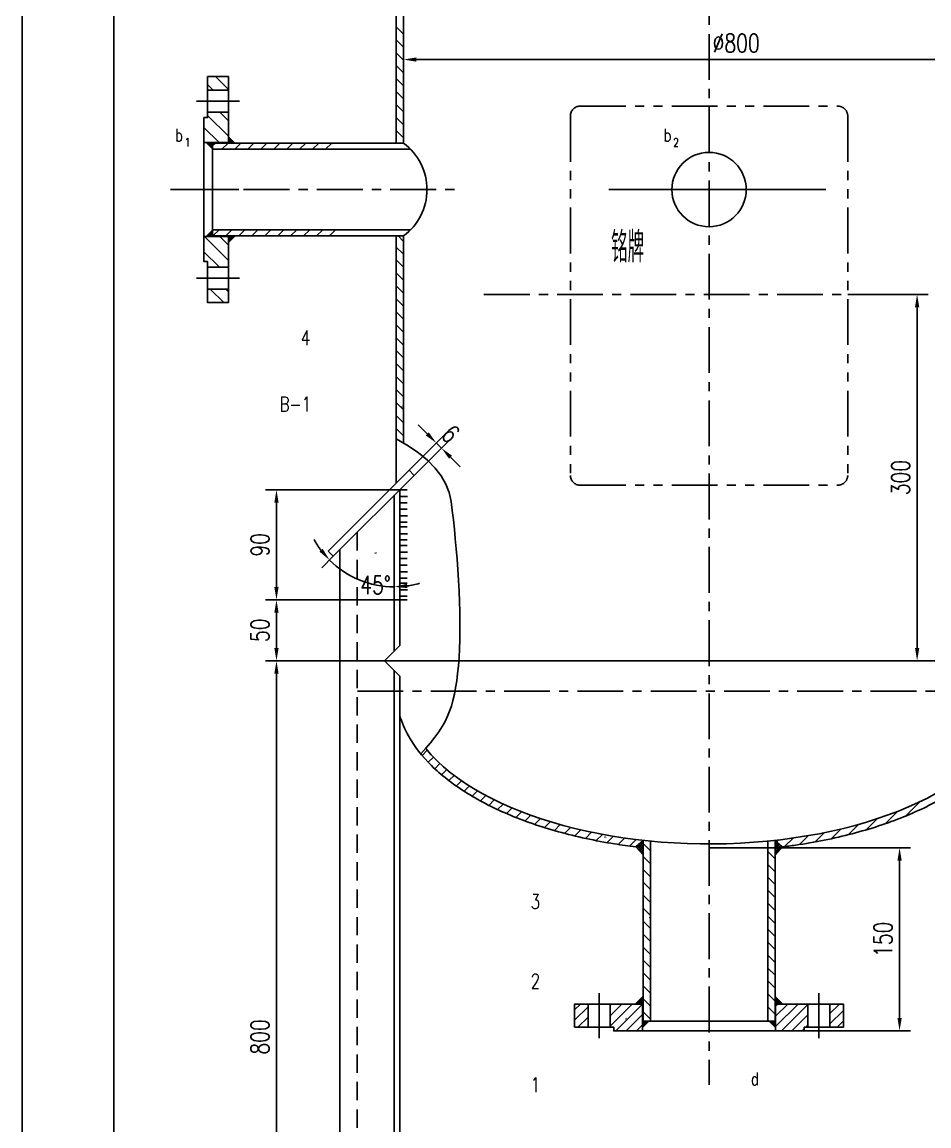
# Model space of a CAD drawing. Extents: x 0 to 5883, y 0 to 2523.
# Drawn here: x 0 to 742, y 1064 to 1967 of the extents above; entities that cross this region are included whole.
import ezdxf
from ezdxf.enums import TextEntityAlignment as Align

# ---------------------------------------------------------------- set-up
doc = ezdxf.new("R2010")
doc.units = 0
doc.header["$LTSCALE"] = 30
doc.header["$MEASUREMENT"] = 0
for name, pattern in [('CENTER', [2, 1.25, -0.25, 0.25, -0.25]), ('DASHED', [0.75, 0.5, -0.25]), ('PHANTOM', [2.5, 1.25, -0.25, 0.25, -0.25, 0.25, -0.25])]:
    doc.linetypes.add(name, pattern=pattern)
doc.layers.get('DEFPOINTS').update_dxf_attribs({"linetype": 'CONTINUOUS'})
for name, color, linetype in [('YHBLX', 1, 'CONTINUOUS'), ('YHBORD', 7, 'CONTINUOUS'), ('YHCENTER', 4, 'CENTER'), ('YHDASHED', 2, 'DASHED'), ('YHDIM', 1, 'CONTINUOUS'), ('YHJH', 1, 'CONTINUOUS'), ('YHPHANTOM', 6, 'PHANTOM'), ('YHPMX', 1, 'CONTINUOUS'), ('YHSOLID', 7, 'CONTINUOUS'), ('YHTEXT', 3, 'CONTINUOUS'), ('YHTHIN', 1, 'CONTINUOUS')]:
    doc.layers.add(name, color=color, linetype=linetype)
doc.styles.add('UMHZ', font='ROMANS.shx', dxfattribs={"width": 0.75, "bigfont": 'gbcbig.shx'})
doc.dimstyles.get("Standard").update_dxf_attribs({"dimtxt": 0.18, "dimasz": 0.18, "dimexe": 0.18, "dimexo": 0.0625, "dimgap": 0.09, "dimtad": 0, "dimtih": 1, "dimtoh": 1, "dimdec": 4, "dimzin": 0, "dimdsep": 46, "dimtxsty": 'Standard', "dimcen": 0.09, "dimadec": 0, "dimazin": 0, "dimtfac": 1, "dimtdec": 4, "dimtofl": 0, "dimtmove": 0, "dimatfit": 3, "dimfxl": 0, "dimtolj": 1, "dimtzin": 0, "dimarcsym": 0})
pattern_1 = [(44.99999999999999, (15012.27151579519, 15591.34055846015), (-4.242640687119283, 4.242640687119287), [])]
pattern_2 = [(315, (14686.39150827815, -12707.23796879981), (6.363961030678928, 6.363961030678927), [])]

# ---------------------------------------------------------------- blocks, each defined once
blk = doc.blocks.new('*D15')
at = {"layer": 'DEFPOINTS', "color": 0}
for p in [(616.2715157951907, 1291.340558460151), (718.2329455509382, 1291.340558460151), (640.2715158741639, 1141.340558575026)]:
    blk.add_point(p, dxfattribs=at)
at = {"layer": 'YHDIM', "color": 1, "lineweight": -2}
for p, q in [((616.2715157951907, 1291.340558460151), (727.2329455509382, 1291.340558460151)), ((718.2329455509381, 1151.840558575026), (718.2329455509382, 1280.840558460151)), ((640.2715158741639, 1141.340558575026), (727.2329455509381, 1141.340558575026))]:
    blk.add_line(p, q, dxfattribs=at)
at = {"layer": 'YHDIM', "color": 1}
for points in [[(716.4829455509382, 1280.840558460151), (719.9829455509382, 1280.840558460151), (718.2329455509382, 1291.340558460151)], [(716.4829455509381, 1151.840558575026), (719.9829455509381, 1151.840558575026), (718.2329455509381, 1141.340558575026)]]:
    blk.add_solid(points, dxfattribs=at)
blk = doc.blocks.new('A$C42D50D6B')
at = {"layer": 'YHCENTER'}
blk.add_line((-6.618814609282708e-06, 156.1734071172687), (356.9251195394281, 156.1734071172691), dxfattribs=at)
at = {"layer": 'YHPHANTOM'}
for p, q in [((78.77115707615883, 310.2658212565275), (289.8181738609796, 310.265821256527)), ((70.77115707615883, 302.2658212565275), (70.7711570761586, 7.999996435963112)), ((297.8181738609796, 302.265821256527), (297.8181738609801, 7.999996435963112)), ((78.7711570761586, -3.564036887837574e-06), (289.8181738609801, -3.564036887837574e-06))]:
    blk.add_line(p, q, dxfattribs=at)
for centre, start, end in [((78.77115707615883, 302.2658212565275), 90, 180), ((289.8181738609796, 302.265821256527), 0, 90.00000000000006), ((78.7711570761586, 7.999996435963112), 180, 270), ((289.8181738609801, 7.999996435963112), 270, 3.81666561775622e-14)]:
    blk.add_arc(centre, 8, start, end, dxfattribs=at)
at = {"layer": 'YHDIM', "style": 'UMHZ', "width": 0.75}
blk.add_text('铭牌', height=25, dxfattribs=at).set_placement((104.1434512095042, 182.2968513095375))
blk = doc.blocks.new('*D16')
at = {"layer": 'DEFPOINTS', "color": 0}
for p in [(312.2715157951907, 1936.328048378031), (812.2715157951907, 1936.724479831142), (812.2715157951907, 1934.838329114546)]:
    blk.add_point(p, dxfattribs=at)
at = {"layer": 'YHDIM', "color": 1, "lineweight": -2}
for p, q in [((312.2715157951907, 1936.328048378031), (312.2715157951907, 1945.724479831142)), ((812.2715157951907, 1934.838329114546), (812.2715157951907, 1945.724479831142)), ((322.7715157951907, 1936.724479831142), (801.7715157951907, 1936.724479831142))]:
    blk.add_line(p, q, dxfattribs=at)
at = {"layer": 'YHDIM', "color": 1}
for points in [[(322.7715157951907, 1938.474479831142), (322.7715157951907, 1934.974479831142), (312.2715157951907, 1936.724479831142)], [(801.7715157951907, 1938.474479831142), (801.7715157951907, 1934.974479831142), (812.2715157951907, 1936.724479831142)]]:
    blk.add_solid(points, dxfattribs=at)
blk = doc.blocks.new('*D19')
at = {"layer": 'DEFPOINTS', "color": 0}
for p in [(675.7950241876013, 1744.425478915222), (732.591593451958, 1744.425478915222), (562.2715157951908, 1444.425478915222)]:
    blk.add_point(p, dxfattribs=at)
at = {"layer": 'YHDIM', "color": 1, "lineweight": -2}
for p, q in [((675.7950241876013, 1744.425478915222), (741.591593451958, 1744.425478915222)), ((732.591593451958, 1454.925478915222), (732.591593451958, 1733.925478915222)), ((562.2715157951908, 1444.425478915222), (741.591593451958, 1444.425478915222))]:
    blk.add_line(p, q, dxfattribs=at)
at = {"layer": 'YHDIM', "color": 1}
for points in [[(730.841593451958, 1733.925478915222), (734.341593451958, 1733.925478915222), (732.591593451958, 1744.425478915222)], [(730.841593451958, 1454.925478915222), (734.341593451958, 1454.925478915222), (732.591593451958, 1444.425478915222)]]:
    blk.add_solid(points, dxfattribs=at)
blk = doc.blocks.new('*D20')
at = {"layer": 'DEFPOINTS', "color": 0}
for p in [(208.2050466623004, 1494.305103651168), (309.1517391308847, 1494.305103651168), (296.6517391308847, 1444.425478915222)]:
    blk.add_point(p, dxfattribs=at)
at = {"layer": 'YHDIM', "color": 1, "lineweight": -2}
for p, q in [((309.1517391308847, 1494.305103651168), (199.2050466623004, 1494.305103651168)), ((208.2050466623004, 1454.925478915222), (208.2050466623004, 1483.805103651168)), ((296.6517391308847, 1444.425478915222), (199.2050466623004, 1444.425478915222))]:
    blk.add_line(p, q, dxfattribs=at)
at = {"layer": 'YHDIM', "color": 1}
for points in [[(206.4550466623004, 1483.805103651168), (209.9550466623004, 1483.805103651168), (208.2050466623004, 1494.305103651168)], [(206.4550466623004, 1454.925478915222), (209.9550466623004, 1454.925478915222), (208.2050466623004, 1444.425478915222)]]:
    blk.add_solid(points, dxfattribs=at)
blk = doc.blocks.new('*D21')
at = {"layer": 'DEFPOINTS', "color": 0}
for p in [(208.2050466623004, 1584.425478915222), (309.1517391308847, 1584.425478915222), (208.2050466623004, 1494.305103651168)]:
    blk.add_point(p, dxfattribs=at)
at = {"layer": 'YHDIM', "color": 1, "lineweight": -2}
for p, q in [((309.1517391308847, 1584.425478915222), (199.2050466623004, 1584.425478915222)), ((208.2050466623004, 1504.805103651168), (208.2050466623004, 1573.925478915222)), ((208.2050466623004, 1494.305103651168), (199.2050466623004, 1494.305103651168))]:
    blk.add_line(p, q, dxfattribs=at)
at = {"layer": 'YHDIM', "color": 1}
for points in [[(206.4550466623004, 1573.925478915222), (209.9550466623004, 1573.925478915222), (208.2050466623004, 1584.425478915222)], [(206.4550466623004, 1504.805103651168), (209.9550466623004, 1504.805103651168), (208.2050466623004, 1494.305103651168)]]:
    blk.add_solid(points, dxfattribs=at)
blk = doc.blocks.new('*D22')
at = {"layer": 'DEFPOINTS', "color": 0}
for p in [(208.2050466623004, 1444.425478915222), (208.205630866074, 1444.425478915222), (241.7715157951906, 828.4254789152214)]:
    blk.add_point(p, dxfattribs=at)
at = {"layer": 'YHDIM', "color": 1, "lineweight": -2}
for p, q in [((208.2050466623004, 1444.425478915222), (217.205630866074, 1444.425478915222)), ((208.2056308660739, 838.9254789152214), (208.205630866074, 1433.925478915222)), ((241.7715157951906, 828.4254789152214), (199.2056308660738, 828.4254789152214))]:
    blk.add_line(p, q, dxfattribs=at)
at = {"layer": 'YHDIM', "color": 1}
for points in [[(206.455630866074, 1433.925478915222), (209.955630866074, 1433.925478915222), (208.205630866074, 1444.425478915222)], [(206.4556308660739, 838.9254789152214), (209.9556308660739, 838.9254789152214), (208.2056308660738, 828.4254789152214)]]:
    blk.add_solid(points, dxfattribs=at)
blk = doc.blocks.new('*D13')
at = {"layer": 'DEFPOINTS', "color": 0}
for p in [(320.988288636016, 1596.262028420353), (304.666875579513, 1579.94061536385), (254.7261163533885, 1529.999856137726), (267.17701879844, 1515.006278650551), (304.6668755795129, 1452.44061536385)]:
    blk.add_point(p, dxfattribs=at)
at = {"layer": 'YHDIM', "color": 1, "lineweight": -2}
blk.add_line((254.7261163533885, 1529.999856137726), (245.2842506376156, 1520.557990421952), dxfattribs=at)
for start, end in [(208.9396999221439, 216.969849961072), (225.0000000000001, 270), (278.0301500389281, 286.0603000778562)]:
    blk.add_arc((304.666875579513, 1579.94061536385), 74.97971356214627, start, end, dxfattribs=at)
at = {"layer": 'YHDIM', "color": 1}
for points in [[(246.0827208900603, 1535.995969988947), (243.4406332987276, 1533.700458464313), (251.6482116682945, 1526.921951452632)], [(315.2636381760345, 1503.950395753744), (315.0185718890745, 1507.441805571424), (304.666875579513, 1504.960901801704)]]:
    blk.add_solid(points, dxfattribs=at)
at = {"layer": 'YHDIM', "color": 3, "insert": (289.368374383308, 1506.538208679796), "char_height": 15, "attachment_point": 5, "style": 'UMHZ'}
blk.add_mtext('45°', dxfattribs=at)
blk = doc.blocks.new('*D14')
at = {"layer": 'DEFPOINTS', "color": 0}
for p in [(343.2749780407535, 1618.548717825091), (316.7456479488968, 1600.504669107472), (320.9882886360161, 1596.262028420353)]:
    blk.add_point(p, dxfattribs=at)
at = {"layer": 'YHDIM', "color": 1, "lineweight": -2}
for p, q in [((331.6077161511755, 1630.215979714669), (324.1830949487166, 1637.640600917128)), ((316.7456479488968, 1600.504669107472), (345.3962983843131, 1629.155319542889)), ((320.9882886360161, 1596.262028420353), (349.6389390714323, 1624.91267885577)), ((339.0323373536343, 1622.79135851221), (343.2749780407535, 1618.548717825091)), ((350.6995992432123, 1611.124096622633), (358.1242204456712, 1603.699475420174))]:
    blk.add_line(p, q, dxfattribs=at)
at = {"layer": 'YHDIM', "color": 1}
for points in [[(332.8451530182519, 1631.453416581745), (330.3702792840991, 1628.978542847593), (339.0323373536343, 1622.79135851221)], [(351.9370361102888, 1612.361533489709), (349.4621623761359, 1609.886659755556), (343.2749780407535, 1618.548717825091)]]:
    blk.add_solid(points, dxfattribs=at)

msp = doc.modelspace()

# ---------------------------------------------------------------- hatches: boundary and pattern name
at = {"layer": 'YHPMX'}
h = msp.add_hatch(dxfattribs=at)
h.set_pattern_fill('ANSI37', color=256, scale=10, style=0)
h.set_pattern_definition([(45, (-131.4650976239145, 729.7694841039715), (-0.8838834764831843, 0.8838834764831844), []), (135, (-131.4650976239145, 729.7694841039715), (-0.8838834764831844, -0.8838834764831843), [])])
h.paths.add_polyline_path([(508.2715157951907, 1297.307241623756), (502.4057584224176, 1292.017823768216), (508.2715157951908, 1285.43740962868)])
h.paths.add_polyline_path([(616.2715157951906, 1297.307241623755), (616.2715157951906, 1291.340558460151), (621.5335613209795, 1291.340558460151), (622.1372731679638, 1292.017823768216)])
h.paths.add_polyline_path([(616.2715157951908, 1291.340558460151), (616.2715157951907, 1285.43740962868), (621.5335613209795, 1291.340558460151)])
at = {"layer": 'YHTHIN'}
h = msp.add_hatch(dxfattribs=at)
h.set_pattern_fill('U', color=256, scale=9, angle=315, style=0, pattern_type=0)
h.set_pattern_definition(pattern_2)
h.paths.add_polyline_path([(151.8915082781562, 1737.762031194805), (168.8915082781562, 1737.762031164291), (168.8915083176446, 1748.762031164291), (151.8915083176446, 1748.762031133778)])
h.paths.add_polyline_path([(151.8915086102108, 1922.762031194805), (168.8915086102108, 1922.762031164291), (168.8915086102108, 1911.762031164291), (151.8915086102108, 1911.762031255832)])
h = msp.add_hatch(dxfattribs=at)
h.set_pattern_fill('U', color=256, scale=9, angle=315, style=0, pattern_type=0)
h.set_pattern_definition(pattern_2)
h.paths.add_polyline_path([(168.8915083822606, 1766.762031164291), (151.8915083822606, 1766.762031133778), (151.891508398415, 1771.262031133778), (148.891508398415, 1771.262031128394), (148.8915084720059, 1791.762031128394), (168.8915084720059, 1791.762031092496)])
h.paths.add_polyline_path([(168.8915086102108, 1893.762031164291), (151.8915086102108, 1893.762031255832), (151.8915086102108, 1889.262031255832), (148.8915086102108, 1889.262031271985), (148.8915086102127, 1868.762031271985), (168.8915086102127, 1868.762031236087)])
h = msp.add_hatch(dxfattribs=at)
h.set_pattern_fill('U', color=256, scale=6, angle=404.9999999999999, style=0, pattern_type=0)
h.set_pattern_definition(pattern_1)
h.paths.add_polyline_path([(672.2715158005749, 1144.340558460151), (672.2715158346773, 1163.340558460151), (661.2715158346773, 1163.34055849964), (661.2715158687797, 1144.34055849964)])
h.paths.add_polyline_path([(452.2715158005767, 1144.340558855036), (452.2715158346809, 1163.340558855036), (463.2715158346809, 1163.340558855036), (463.2715157323719, 1144.340558855036)])
h = msp.add_hatch(dxfattribs=at)
h.set_pattern_fill('U', color=256, scale=6, angle=404.9999999999999, style=0, pattern_type=0)
h.set_pattern_definition(pattern_1)
h.paths.add_polyline_path([(643.2715158346773, 1163.340558564256), (643.2715158687797, 1144.340558564256), (640.2715158687797, 1144.340558575026), (640.2715158741639, 1141.340558575026), (616.7715158741639, 1141.340558659385), (616.7715159136524, 1163.340558659385)])
h.paths.add_polyline_path([(481.2715158346809, 1163.340558855034), (481.2715157323719, 1144.340558855034), (484.2715157323719, 1144.340558855036), (484.2715157162174, 1141.340558855036), (507.7715157162174, 1141.340558855032), (507.7715157557059, 1163.340558855032)])

# ---------------------------------------------------------------- linework, layer by layer
at = {"layer": 'YHBLX'}
msp.add_lwpolyline([(306.2715157951907, 1626.041456328225), (315.9280931613275, 1620.466820064255), (324.4277883756099, 1614.660743566115), (331.7706014380377, 1608.623226833804), (337.9565323486111, 1602.354269867321), (342.9855811073301, 1595.853872666667), (346.8577477141945, 1589.122035231841), (349.5730321692046, 1582.158757562844), (351.13143447236, 1574.964039659676), (352.0835535657511, 1567.556440613012), (352.9799883914678, 1559.954519513529), (353.8207389495102, 1552.158276361224), (354.6058052398782, 1544.1677111561), (355.3351872625719, 1535.982823898155), (356.0088850175911, 1527.60361458739), (356.626898504936, 1519.030083223805), (357.1892277246066, 1510.2622298074), (357.6635850031924, 1501.518648352254), (358.0176826672831, 1493.017932872444), (358.2515207168789, 1484.760083367973), (358.3650991519795, 1476.745099838839), (358.3584179725851, 1468.972982285043), (358.2314771786956, 1461.443730706585), (357.9842767703112, 1454.157345103464), (357.6168167474316, 1447.11382547568), (357.1224161324881, 1440.369427025649), (356.4943939479116, 1433.980404955786), (355.7327501937023, 1427.946759266091), (354.8374848698601, 1422.268489956565), (353.808597976385, 1416.945597027206), (352.6460895132769, 1411.978080478015), (351.3499594805361, 1407.365940308991), (349.9202078781623, 1403.109176520136), (348.2425440978291, 1398.993839831532), (346.2026775312099, 1394.805980963258), (343.8006081783048, 1390.545599915316), (341.0363360391138, 1386.212696687706), (337.9098611136368, 1381.807271280428), (334.4211834018739, 1377.329323693482), (330.570302903825, 1372.778853926868), (326.3572196194902, 1368.155861980586)], dxfattribs=at)
at = {"layer": 'YHBORD', "color": 1}
msp.add_lwpolyline([(0, 0), (1782, 0), (1782, 2523), (0, 2523)], close=True, dxfattribs=at)
at = {"layer": 'YHBORD'}
msp.add_lwpolyline([(75, 30), (1752, 30), (1752, 2493), (75, 2493)], close=True, dxfattribs=at)
at = {"layer": 'YHCENTER'}
for p, q in [((562.2715157951909, 2257.637584249323), (562.2715157951907, 1097.069322953574)), ((121.3487039053782, 1830.262031200049), (354.7019036358249, 1830.262031200049)), ((274.5248686472687, 1419.425478915222), (847.4393439892656, 1419.425478915222))]:
    msp.add_line(p, q, dxfattribs=at)
for points in [[(151.8915085384153, 1902.762031194805), (142.8915085384153, 1902.762031243266), (177.8915085384153, 1902.762031148139)], [(139.8915082781562, 1830.262031184035), (177.8915082781562, 1830.262031148137)], [(139.8915082781562, 1830.262031248652), (177.8915082781562, 1830.262031148139)], [(151.8915082781562, 1757.762031194805), (142.8915082781562, 1757.76203117865), (177.8915082781562, 1757.762031148137)], [(472.2715158005767, 1144.340558783239), (472.2715157521134, 1135.340558783239), (472.2715158508354, 1172.340558783239)], [(652.2715158005749, 1144.340558460151), (652.2715158167293, 1135.340558460151), (652.2715158508317, 1172.340558460151)]]:
    msp.add_lwpolyline(points, dxfattribs=at)
at = {"layer": 'YHDASHED'}
msp.add_line((274.3323519029475, 1549.606091687284), (274.3323519029476, 1014.112245808872), dxfattribs=at)
at = {"layer": 'YHDIM', "ltscale": 15}
msp.add_line((480.3563118428719, 1830.262031200049), (657.9433917750066, 1830.262031200049), dxfattribs=at)
at = {"layer": 'YHDIM'}
for p, q in [((350.6995992832133, 1611.124096582629), (358.6545505715618, 1603.16914529428)), ((309.1517391308847, 1584.425478915222), (315.2714417458465, 1584.425478915222)), ((309.1517391308847, 1578.925136196333), (315.5907322910025, 1578.925136196333)), ((309.1517391308847, 1573.820667664), (315.2714417458465, 1573.820667664001)), ((309.1517391308847, 1568.534812823828), (315.2714417458465, 1568.534812823828)), ((309.1517391308847, 1563.03447010494), (315.5907322910025, 1563.03447010494)), ((309.1517391308847, 1557.930001572608), (315.2714417458465, 1557.930001572608)), ((309.1517391308847, 1553.973098822651), (315.2714417458465, 1553.973098822651)), ((309.1517391308847, 1548.472756103763), (315.5907322910025, 1548.472756103763)), ((309.1517391308847, 1543.36828757143), (315.2714417458465, 1543.36828757143)), ((309.1517391308847, 1538.888451575004), (315.2714417458465, 1538.888451575004)), ((309.1517391308847, 1533.388108856116), (315.5907322910025, 1533.388108856116)), ((309.1517391308847, 1528.283640323783), (315.2714417458465, 1528.283640323783)), ((309.1517391308847, 1522.773486253477), (315.2714417458465, 1522.773486253477)), ((309.1517391308847, 1517.273143534589), (315.5907322910025, 1517.273143534589)), ((309.1517391308847, 1512.168675002256), (315.2714417458465, 1512.168675002256)), ((309.1517391308847, 1508.017613603288), (315.2714417458465, 1508.017613603288)), ((309.1517391308847, 1502.517270884399), (315.5907322910025, 1502.517270884399)), ((309.1517391308847, 1497.412802352067), (315.2714417458465, 1497.412802352067)), ((309.1517391308847, 1494.305103651168), (315.2714417458465, 1494.305103651169)), ((562.2715157951907, 1291.340558460151), (678.825943192488, 1291.340558460151))]:
    msp.add_line(p, q, dxfattribs=at)
at = {"layer": 'YHJH'}
for points in [[(310.8052851989083, 1652.745716943844, 0.4, 0.4, 229.1816636094393), (310.8107944385071, 1652.754622434647, 0, 0, 0), (238.0422807440864, 1696.886091679038, 0, 0, 0), (238.0422807440864, 1696.886091679038, 0, 0, 0), (226.0422807440864, 1696.886091679038, 0, 0, 0)], [(289.0815674371427, 1533.307628798552, 0.4, 0.4, 229.1816636094393), (289.0910937252218, 1533.311977283672, 0, 0, 0), (238.0422807440864, 1642.58552279495, 0, 0, 0), (238.0422807440864, 1642.58552279495, 0, 0, 0), (209.2422807440864, 1642.58552279495, 0, 0, 0)], [(477.0379267101566, 1299.481313921622, 0.4, 0.4, 229.1816636094393), (477.0297760323328, 1299.487888565218, 0, 0, 0), (426.1173385084567, 1235.214680561859, 0, 0, 0), (426.1173385084567, 1235.214680561859, 0, 0, 0), (414.1173385084567, 1235.214680561859, 0, 0, 0)], [(513.5631548354447, 1233.705966885942, 0.4, 0.4, 229.1816636094393), (513.5570731452825, 1233.714491704543, 0, 0, 0), (426.1173385084567, 1170.162514923651, 0, 0, 0), (426.1173385084567, 1170.162514923651, 0, 0, 0), (414.1173385084567, 1170.162514923651, 0, 0, 0)], [(494.0761936369278, 1150.666110945436, 0.4, 0.4, 229.1816636094393), (494.0689940144617, 1150.673715215536, 0, 0, 0), (426.1173385084567, 1085.189497390585, 0, 0, 0), (426.1173385084567, 1085.189497390585, 0, 0, 0), (414.1173385084567, 1085.189497390585, 0, 0, 0)]]:
    msp.add_lwpolyline(points, format="xyseb", dxfattribs=at)
at = {"layer": 'YHPMX'}
for p, q in [((312.2715157951906, 1957.541251813627), (306.2715157951905, 1963.541251813627)), ((312.2715157951906, 1946.934650095829), (306.2715157951905, 1952.934650095829)), ((312.2715157951906, 1936.328048378031), (306.2715157951906, 1942.328048378031)), ((312.2715157951906, 1925.721446660233), (306.2715157951906, 1931.721446660233)), ((312.2715157951906, 1915.114844942435), (306.2715157951906, 1921.114844942435)), ((312.2715157951906, 1904.508243224636), (306.2715157951906, 1910.508243224636)), ((312.2715157951906, 1893.901641506838), (306.2715157951906, 1899.901641506838)), ((312.2715157951907, 1883.29503978904), (306.2715157951906, 1889.29503978904)), ((312.2715157951907, 1872.688438071242), (306.2715157951906, 1878.688438071242)), ((157.939635215406, 1868.262031200189), (155.8915085882356, 1866.21390457302)), ((168.5462369332042, 1868.262031200189), (163.5462369332038, 1863.262031200189)), ((179.1528386510024, 1868.262031200189), (174.152838651002, 1863.262031200189)), ((189.7594403688006, 1868.262031200189), (184.7594403688001, 1863.262031200189)), ((200.3660420865988, 1868.262031200189), (195.3660420865983, 1863.262031200189)), ((210.972643804397, 1868.26203120019), (205.9726438043965, 1863.262031200189)), ((221.5792455221952, 1868.26203120019), (216.5792455221947, 1863.262031200189)), ((232.1858472399929, 1868.262031200189), (227.1858472399929, 1863.262031200189)), ((242.7924489577911, 1868.262031200189), (237.7924489577911, 1863.262031200189)), ((253.3990506755893, 1868.262031200189), (248.3990506755893, 1863.262031200189)), ((161.1858472399929, 1797.262031200189), (156.1858472399929, 1792.262031200189)), ((171.7924489577911, 1797.262031200189), (166.7924489577911, 1792.262031200189)), ((182.3990506755893, 1797.262031200189), (177.3990506755893, 1792.262031200189)), ((193.0056523933874, 1797.262031200189), (188.0056523933874, 1792.262031200189)), ((203.6122541111856, 1797.262031200189), (198.6122541111856, 1792.262031200189)), ((214.2188558289838, 1797.262031200189), (209.2188558289838, 1792.262031200189)), ((224.825457546782, 1797.262031200189), (219.8254575467824, 1792.262031200189)), ((235.4320592645802, 1797.262031200189), (230.4320592645806, 1792.26203120019)), ((246.0386609823784, 1797.262031200189), (241.0386609823788, 1792.26203120019)), ((256.6452627001765, 1797.262031200189), (251.645262700177, 1792.26203120019)), ((312.2715157951906, 1787.835624328855), (307.8451089238568, 1792.26203120019)), ((312.2715157951906, 1777.229022611057), (306.2715157951905, 1783.229022611058)), ((312.2715157951906, 1766.622420893259), (306.2715157951905, 1772.622420893259)), ((312.2715157951907, 1756.015819175461), (306.2715157951906, 1762.015819175461)), ((312.2715157951907, 1745.409217457663), (306.2715157951906, 1751.409217457663)), ((312.2715157951907, 1734.802615739864), (306.2715157951906, 1740.802615739864)), ((312.2715157951907, 1724.196014022066), (306.2715157951906, 1730.196014022066)), ((312.2715157951907, 1713.589412304268), (306.2715157951906, 1719.589412304268)), ((312.2715157951907, 1702.98281058647), (306.2715157951906, 1708.98281058647)), ((312.2715157951907, 1692.376208868672), (306.2715157951906, 1698.376208868672)), ((312.2715157951908, 1681.769607150874), (306.2715157951906, 1687.769607150874)), ((312.2715157951907, 1671.163005433075), (306.2715157951906, 1677.163005433075)), ((312.2715157951907, 1660.556403715277), (306.2715157951906, 1666.556403715277)), ((312.2715157951907, 1649.949801997479), (306.2715157951906, 1655.949801997479)), ((312.2715157951907, 1639.343200279681), (306.2715157951906, 1645.343200279681)), ((312.2715157951907, 1628.736598561882), (306.2715157951906, 1634.736598561883)), ((327.4260499248054, 1366.873018269031), (331.684048901777, 1371.131017246002)), ((332.4528927281384, 1361.293259354565), (336.6965202759646, 1365.536886902391)), ((337.7921769947948, 1356.025941903423), (342.0373969601186, 1360.271161868746)), ((343.4152120327209, 1351.042375223551), (347.6737933050392, 1355.300956495869)), ((349.2986012492777, 1346.31916272231), (353.5796134323591, 1350.600174905391)), ((355.4233471476937, 1341.837306902928), (359.7338230210441, 1346.147782776277)), ((361.77388471521, 1337.581242752645), (366.1192611883483, 1341.926619225784)), ((368.3373532332142, 1333.538109552852), (372.7218003147294, 1337.922556634367)), ((375.1026853323364, 1329.696839934175), (379.5297378683691, 1334.123892470208)), ((382.0605062243293, 1326.048059108371), (386.5333476232469, 1330.520900507287)), ((723.3700303603505, 1317.33972655705), (735.1699364782075, 1329.139632674907)), ((389.2031108254815, 1322.584061991724), (393.7245433482806, 1327.105494514523)), ((396.5242192254685, 1319.298568673913), (401.0966238207492, 1323.870973269193)), ((404.0187314463811, 1316.186479177028), (408.6440780192909, 1320.811825749937)), ((706.336411482162, 1310.91270939666), (716.4512536346513, 1321.027551549149)), ((411.6821373940535, 1313.243283406901), (416.3624358784233, 1317.923581891271)), ((419.5107026788528, 1310.465246973903), (424.2481543622609, 1315.202698657311)), ((427.5016676778623, 1307.849610255113), (432.2985316286568, 1312.646474205909)), ((690.7554391746564, 1305.938338806953), (699.8840859276376, 1315.066985559934)), ((435.6531785017646, 1305.394519361218), (440.5116441907139, 1310.252985050167)), ((443.9642161225597, 1303.098955264215), (448.886303547361, 1308.021042689016)), ((452.434117603282, 1300.962255027139), (457.4220299496777, 1305.950167373534)), ((461.0626349719336, 1298.984170677993), (466.1190419328731, 1304.040577638932)), ((469.8503479242762, 1297.165281912537), (474.9782610760342, 1302.293195064294)), ((649.104829526599, 1296.10753431229), (656.6779935061606, 1303.680698291852)), ((662.341307281715, 1298.737410349608), (670.3026278908484, 1306.698730958741)), ((676.173062203019, 1301.962563553114), (684.6312931692632, 1310.420794519358)), ((478.7987021878926, 1295.507034458355), (484.0013322335857, 1300.709664504047)), ((487.9100445663699, 1294.011775119034), (493.1906602870201, 1299.292390839684)), ((497.1873105814476, 1292.682439416313), (502.5494653693246, 1298.044594204191)), ((514.2715157951906, 1288.850776230505), (508.2715157951905, 1294.850776230505)), ((617.4352973723999, 1296.257807311486), (618.8456634253835, 1297.668173364469)), ((624.0368228135317, 1292.25273103482), (631.0302985719757, 1299.246206793263)), ((636.3607160502834, 1293.970022553773), (643.6186161003336, 1301.227922603823)), ((514.2715157951906, 1278.244174512707), (508.2715157951905, 1284.244174512707)), ((616.2715157951907, 1282.310191690689), (610.2715157951907, 1288.310191690689)), ((616.2715157951907, 1271.703589972891), (610.2715157951907, 1277.703589972891)), ((514.2715157951906, 1267.637572794909), (508.2715157951906, 1273.637572794909)), ((616.2715157951907, 1261.096988255093), (610.2715157951907, 1267.096988255093)), ((514.2715157951908, 1257.030971077111), (508.2715157951906, 1263.030971077111)), ((616.2715157951907, 1250.490386537294), (610.2715157951907, 1256.490386537294)), ((514.2715157951908, 1246.424369359313), (508.2715157951907, 1252.424369359313)), ((514.2715157951909, 1235.817767641514), (508.2715157951907, 1241.817767641514)), ((616.2715157951907, 1239.883784819496), (610.2715157951907, 1245.883784819496)), ((514.2715157951907, 1225.211165923716), (508.2715157951906, 1231.211165923716)), ((616.2715157951907, 1229.277183101698), (610.2715157951907, 1235.277183101698)), ((514.2715157951907, 1214.604564205918), (508.2715157951906, 1220.604564205918)), ((616.2715157951907, 1218.6705813839), (610.2715157951907, 1224.6705813839)), ((616.2715157951907, 1208.063979666102), (610.2715157951908, 1214.063979666102)), ((514.2715157951907, 1203.99796248812), (508.2715157951906, 1209.99796248812)), ((616.2715157951907, 1197.457377948303), (610.2715157951907, 1203.457377948303)), ((514.2715157951909, 1193.391360770322), (508.2715157951906, 1199.391360770322)), ((514.2715157951909, 1182.784759052523), (508.2715157951907, 1188.784759052523)), ((616.2715157951907, 1186.850776230505), (610.2715157951907, 1192.850776230505)), ((514.2715157951909, 1172.178157334725), (508.2715157951907, 1178.178157334725)), ((616.2715157951907, 1176.244174512707), (610.2715157951907, 1182.244174512707)), ((514.2715157951909, 1161.571555616927), (508.2715157951907, 1167.571555616927)), ((616.2715157951907, 1165.637572794909), (610.2715157951907, 1171.637572794909)), ((514.2715157951909, 1150.964953899129), (508.2715157951907, 1156.964953899129)), ((616.2715157951907, 1155.030971077111), (610.2715157951907, 1161.030971077111)), ((611.3553265149177, 1149.340558639586), (610.2715157951907, 1150.424369359313))]:
    msp.add_line(p, q, dxfattribs=at)
for points in [[(508.2715157951907, 1163.340558657557), (508.2715157951907, 1170.340558657557), (501.2715157951907, 1163.340558636052)], [(616.2715157951907, 1163.340558657557), (616.2715157951907, 1170.340558657557), (623.2715157951907, 1163.340558636052)]]:
    msp.add_solid(points, dxfattribs=at)
at = {"layer": 'YHSOLID'}
for p, q in [((306.2715157951907, 2069.425478915222), (306.2715157951907, 1868.262031200189)), ((312.2715157951907, 2069.425478915222), (312.2715157951907, 1868.26203120019)), ((148.8915082781562, 1830.262031200189), (148.8915086102127, 1868.762031271985)), ((155.8915082781562, 1830.262031139816), (155.8915086102127, 1868.762031211611)), ((155.8915086059008, 1868.26203120019), (312.2715157951907, 1868.262031200189)), ((155.8915085627762, 1863.262031200189), (317.9724342968842, 1863.262031200189)), ((148.8915082781562, 1830.262031200189), (148.8915084720059, 1791.762031128394)), ((155.8915082781562, 1830.262031235436), (155.8915084720059, 1791.76203116364)), ((155.8915084443131, 1797.262031200189), (317.972434296884, 1797.262031200189)), ((155.8915084694884, 1792.262031200189), (312.2715157951909, 1792.262031200189)), ((306.2715157951908, 1792.26203120019), (306.2715157951907, 1590.030536953765)), ((312.2715157951907, 1792.26203120019), (312.2715157951907, 1622.577722096559)), ((316.7456479488968, 1600.504669107471), (250.4834756662692, 1534.242496824844)), ((316.7456479488967, 1600.504669107471), (320.988288636016, 1596.262028420353)), ((320.988288636016, 1596.262028420353), (254.7261163533884, 1529.999856137725)), ((309.1517391308847, 1584.425478915222), (309.1517391308847, 1456.925478915222)), ((304.6668755795129, 1579.94061536385), (304.6668755795129, 1452.44061536385)), ((254.7261163533883, 1529.999856137725), (250.4834756662692, 1534.242496824844)), ((260.1191483647603, 1535.392888149097), (260.1191483647603, 1014.112245808872)), ((309.1517391308847, 1456.925478915222), (296.6517391308847, 1444.425478915222)), ((296.6517391308847, 1444.425478915222), (818.2715157951907, 1444.425478915221)), ((296.6517391308847, 1444.425478915222), (309.1517391308847, 1431.925478915222)), ((306.2715157951907, 1444.425478915222), (818.2715157951906, 1444.425478915222)), ((304.6668755795129, 1436.410342466594), (304.6668755795129, 1014.112245808872)), ((309.1517391308847, 1431.925478915222), (309.1517391308847, 1014.112245808872)), ((508.3397446167212, 1297.368766627933), (502.4057584224175, 1292.017823768216)), ((508.2715157951907, 1149.34055885141), (508.2715157951907, 1297.376308496083)), ((514.2715157951909, 1149.340558807937), (514.2715157951907, 1296.751113214803)), ((610.2715157951907, 1149.340558635624), (610.2715157951907, 1296.751113214803)), ((616.2032869736602, 1297.368766627933), (622.1372731679638, 1292.017823768216)), ((616.2715157951907, 1149.340558657557), (616.2715157951907, 1297.376308496083)), ((502.4057584224175, 1292.017823768216), (508.2715157951907, 1285.43740962868)), ((622.1372731679638, 1292.017823768216), (616.2715157951907, 1285.43740962868)), ((562.2715158531548, 1149.340558460151), (507.7715157741816, 1149.340558855032)), ((562.2715157659454, 1149.340558460151), (616.7715158449187, 1149.340558659385)), ((562.2715157951907, 1141.340558460151), (507.7715157162174, 1141.340558855032)), ((562.2715157951907, 1141.340558460151), (616.7715158741639, 1141.340558659385))]:
    msp.add_line(p, q, dxfattribs=at)
for points in [[(151.8915086102108, 1922.762031194805), (168.8915086102108, 1922.762031164291), (168.8915086102108, 1911.762031164291), (151.8915086102108, 1911.762031255832)], [(151.8915082781562, 1737.762031194805), (168.8915082781562, 1737.762031164291), (168.8915083176446, 1748.762031164291), (151.8915083176446, 1748.762031133778)], [(452.2715158005767, 1144.340558855036), (452.2715158346809, 1163.340558855036), (463.2715158346809, 1163.340558855036), (463.2715157323719, 1144.340558855036)], [(672.2715158005749, 1144.340558460151), (672.2715158346773, 1163.340558460151), (661.2715158346773, 1163.34055849964), (661.2715158687797, 1144.34055849964)]]:
    msp.add_lwpolyline(points, close=True, dxfattribs=at)
for points in [[(151.8915086102108, 1911.762031255832), (151.8915086102108, 1893.762031255832)], [(168.8915086102108, 1911.762031164291), (168.8915086102108, 1893.762031164291)], [(168.8915086102108, 1893.762031164291), (151.8915086102108, 1893.762031255832), (151.8915086102108, 1889.262031255832), (148.8915086102108, 1889.262031271985), (148.8915086102127, 1868.762031271985), (168.8915086102127, 1868.762031236087), (168.8915086102108, 1893.762031164291)], [(168.8915086059003, 1868.26203120019), (168.8915086102127, 1868.762031236087)], [(168.8915083822606, 1766.762031164291), (151.8915083822606, 1766.762031133778), (151.891508398415, 1771.262031133778), (148.891508398415, 1771.262031128394), (148.8915084720059, 1791.762031128394), (168.8915084720059, 1791.762031092496), (168.8915083822606, 1766.762031164291)], [(168.8915084694884, 1792.262031200189), (168.8915084720059, 1791.762031092496)], [(151.8915083176446, 1748.762031133778), (151.8915083822606, 1766.762031133778)], [(168.8915083176446, 1748.762031164291), (168.8915083822606, 1766.762031164291)], [(463.2715158346809, 1163.340558855036), (481.2715158346809, 1163.340558855034)], [(481.2715158346809, 1163.340558855034), (481.2715157323719, 1144.340558855034), (484.2715157323719, 1144.340558855036), (484.2715157162174, 1141.340558855036), (507.7715157162174, 1141.340558855032), (507.7715157557059, 1163.340558855032), (481.2715158346809, 1163.340558855034)], [(508.2715157951907, 1163.34055885141), (507.7715157557059, 1163.340558855032)], [(616.2715157951907, 1163.340558657557), (616.7715159136524, 1163.340558659385)], [(643.2715158346773, 1163.340558564256), (643.2715158687797, 1144.340558564256), (640.2715158687797, 1144.340558575026), (640.2715158741639, 1141.340558575026), (616.7715158741639, 1141.340558659385), (616.7715159136524, 1163.340558659385), (643.2715158346773, 1163.340558564256)], [(661.2715158346773, 1163.34055849964), (643.2715158346773, 1163.340558564256)], [(463.2715157323719, 1144.340558855036), (481.2715157323719, 1144.340558855034)], [(661.2715158687797, 1144.34055849964), (643.2715158687797, 1144.340558564256)]]:
    msp.add_lwpolyline(points, dxfattribs=at)
at = {"layer": 'YHSOLID', "ltscale": 15}
msp.add_circle((562.2715157951908, 1830.262031200049), 30.43724157763268, dxfattribs=at)
at = {"layer": 'YHSOLID'}
msp.add_arc((283.9866413366925, 1830.262031200189), 47.37123729788998, 306.6617407403376, 53.33825925966239, dxfattribs=at)
at = {"layer": 'YHSOLID', "extrusion": (0, 0, -1)}
msp.add_ellipse((562.2715157951907, 1419.425478915222), major_axis=(-250, 0), ratio=0.5, start_param=3.141592653589793, end_param=5.899556974665084, dxfattribs=at)
at = {"layer": 'YHSOLID'}
for points, knots in [([(818.2715157951907, 1419.425478915222), (818.2715157951907, 1414.874090727162), (817.8167081178337, 1410.323017441313), (816.0120614786301, 1401.299490990407), (814.6626563647344, 1396.827377961634), (811.1062255205243, 1388.024919772893), (808.8995972419216, 1383.694461026648), (801.1035297248984, 1371.048232229782), (794.3228838801317, 1363.006454556343), (777.9238555921793, 1347.880747446901), (768.3034038579958, 1340.794312972623), (746.6008019870087, 1327.766591934871), (734.5178527955832, 1321.825743665293), (708.3387688157118, 1311.272394900961), (694.242928238886, 1306.660551084946), (664.5644320589963, 1298.920336308914), (648.9824695692097, 1295.792390920695), (629.3675519037517, 1292.940048400915), (625.7619727544584, 1292.458804172595), (622.1374421510438, 1292.017671388555)], [3.141592653589793, 3.141592653589793, 3.141592653589793, 3.141592653589793, 3.24125808836482, 3.24125808836482, 3.340923523139846, 3.340923523139846, 3.440588957914873, 3.440588957914873, 3.63834365130871, 3.63834365130871, 3.836098344702547, 3.836098344702547, 4.033853038096384, 4.033853038096384, 4.231607731490222, 4.231607731490222, 4.429362424884059, 4.429362424884059, 4.473561232452811, 4.473561232452811, 4.473561232452811, 4.473561232452811]), ([(502.4057584224175, 1292.017823768216), (496.5497831209577, 1292.730597250466), (490.743225461268, 1293.547969819584), (469.0978848276796, 1297.017603441273), (453.6866969517118, 1300.357383361127), (424.4263378851439, 1308.502380128609), (410.5778271743168, 1313.307138902001), (384.9601658258483, 1324.222316289818), (373.1912124790454, 1330.332057390227), (352.1724505189349, 1343.671200267739), (342.921619762249, 1350.900324225724), (327.310326882816, 1366.284322388274), (320.9479203361117, 1374.442489729477), (313.1777994617394, 1388.383368554276), (310.8114147309229, 1393.960452280804), (309.1517391308846, 1399.626830671186)], [4.95121642043562, 4.95121642043562, 4.95121642043562, 4.95121642043562, 5.022626505065571, 5.022626505065571, 5.220381198459408, 5.220381198459408, 5.418135891853245, 5.418135891853245, 5.615890585247082, 5.615890585247082, 5.813645278640919, 5.813645278640919, 6.011399972034757, 6.011399972034757, 6.137775964342094, 6.137775964342094, 6.137775964342094, 6.137775964342094])]:
    msp.add_open_spline(points, degree=3, knots=knots, dxfattribs=at)
for points in [[(168.8915084694884, 1868.262031249505), (174.8915084694884, 1868.262031249505), (168.8915084522616, 1874.262031249505)], [(155.8915084720059, 1868.762031333865), (155.8915084417952, 1862.762031333865), (149.8915084720059, 1868.762031323095)], [(155.8915084720059, 1791.76203111583), (155.8915084417952, 1797.76203111583), (149.8915084720059, 1791.762031126599)], [(168.8915084694884, 1792.262031200189), (174.8915084694884, 1792.262031200189), (168.8915084522616, 1786.262031200189)], [(507.771515730577, 1149.340558682719), (513.771515730577, 1149.340558660786), (507.771515730577, 1143.340558682719)], [(616.7715158885233, 1149.340558659385), (610.771515888523, 1149.340558637452), (616.7715158885235, 1143.340558659385)]]:
    msp.add_solid(points, dxfattribs=at)

# ---------------------------------------------------------------- block references
msp.add_blockref('A$C42D50D6B', (377.9768503266214, 1588.252071797952), dxfattribs=at)

# ---------------------------------------------------------------- texts
at = {"layer": 'YHDIM', "color": 3, "style": 'UMHZ', "width": 0.75}
msp.add_text('%%C800', height=15, dxfattribs=at).set_placement((584.4703152460406, 1942.724479831142), align=Align.CENTER)
for s, rotation, p in [('6', 315.0000000000007, (345.3962984243144, 1624.912678815766)), ('300', 90, (726.591593451958, 1594.425478609516)), ('90', 90, (202.2050466623004, 1539.365291283195)), ('50', 90, (202.2050466623004, 1469.365291441947)), ('150', 90, (712.232945550938, 1216.340558377657)), ('800', 90, (202.205630866074, 1136.425478975469))]:
    msp.add_text(s, height=15, rotation=rotation, dxfattribs=at).set_placement(p, align=Align.CENTER)
at = {"layer": 'YHJH', "color": 3, "style": 'UMHZ', "width": 0.75}
for s, p in [('4', (232.0422807440864, 1702.886091679038)), ('B-1', (223.6422807440864, 1648.58552279495)), ('3', (420.1173385084567, 1241.214680561859)), ('2', (420.1173385084567, 1176.162514923651)), ('1', (420.1173385084567, 1091.189497390585))]:
    msp.add_text(s, height=12, dxfattribs=at).set_placement(p, align=Align.CENTER)
at = {"layer": 'YHTEXT', "style": 'UMHZ', "width": 0.75}
for s, p in [('b', (125.1980905853493, 1869.604741553505)), ('b', (525.0176793006035, 1869.604741553505)), ('d', (596.4726055935025, 1096.826309519857))]:
    msp.add_text(s, height=10.5, dxfattribs=at).set_placement(p)
at = {"layer": 'YHTEXT', "ltscale": 15, "style": 'UMHZ', "width": 0.75}
for s, p in [('1', (133.220549742633, 1865.408094621511)), ('2', (533.0401384578872, 1865.408094621511))]:
    msp.add_text(s, height=6.815809280593385, dxfattribs=at).set_placement(p)

# ---------------------------------------------------------------- dimensions: what is measured, and where the dimension line sits
at = {"layer": 'YHDIM'}
dim = msp.add_linear_dim(base=(812.2715157951907, 1936.724479831142), p1=(312.2715157951907, 1936.328048378031), p2=(812.2715157951907, 1934.838329114546), text=' ', dimstyle='Standard', override={"dimtxt": 15, "dimasz": 10.5, "dimexe": 9, "dimexo": 0, "dimgap": 6, "dimtad": 1, "dimtih": 0, "dimtoh": 0, "dimdec": 1, "dimzin": 8, "dimtxsty": 'UMHZ', "dimcen": 6, "dimclrd": 1, "dimclre": 1, "dimclrt": 3, "dimtdec": 1, "dimtofl": 1, "dimatfit": 2, "dimtvp": 6, "dimtolj": 0}, dxfattribs=at)
dim.commit()
dim.dimension.update_dxf_attribs({"geometry": '*D16', "text_midpoint": (562.2715157951907, 1936.724479831142)})
for base, p1, p2, picture, middle in [((732.591593451958, 1744.425478915222), (562.2715157951908, 1444.425478915222), (675.7950241876013, 1744.425478915222), '*D19', (732.5915934519578, 1594.425478915222)), ((208.2050466623004, 1584.425478915222), (208.2050466623004, 1494.305103651168), (309.1517391308847, 1584.425478915222), '*D21', (208.2050466623002, 1539.365291283195)), ((208.2050466623004, 1494.305103651168), (296.6517391308847, 1444.425478915222), (309.1517391308847, 1494.305103651168), '*D20', (208.2050466623002, 1469.365291283195)), ((208.205630866074, 1444.425478915222), (241.7715157951906, 828.4254789152214), (208.2050466623004, 1444.425478915222), '*D22', (208.2056308660737, 1136.425478915222))]:
    dim = msp.add_linear_dim(base=base, p1=p1, p2=p2, angle=90, text=' ', dimstyle='Standard', override={"dimtxt": 15, "dimasz": 10.5, "dimexe": 9, "dimexo": 0, "dimgap": 6, "dimtad": 1, "dimtih": 0, "dimtoh": 0, "dimdec": 1, "dimzin": 8, "dimtxsty": 'UMHZ', "dimcen": 6, "dimclrd": 1, "dimclre": 1, "dimclrt": 3, "dimtdec": 1, "dimtofl": 1, "dimatfit": 2, "dimtvp": 6, "dimtolj": 0}, dxfattribs=at)
    dim.commit()
    dim.dimension.update_dxf_attribs({"geometry": picture, "text_midpoint": middle})
for base, p1, p2, angle, override, picture, middle, dimtype in [((343.2749780407535, 1618.548717825091), (316.7456479488968, 1600.504669107472), (320.988288636016, 1596.262028420353), 315.0000000000023, {"dimtxt": 15, "dimasz": 10.5, "dimexe": 9, "dimexo": 0, "dimgap": 6, "dimtad": 1, "dimtih": 0, "dimdec": 1, "dimzin": 8, "dimtxsty": 'UMHZ', "dimcen": 6, "dimclrd": 1, "dimclre": 1, "dimclrt": 3, "dimtdec": 1, "dimtix": 1, "dimtofl": 1, "dimatfit": 2, "dimtvp": 6, "dimtolj": 0}, '*D14', (341.1536576971939, 1620.670038168651), 161), ((718.2329455509382, 1291.340558460151), (640.2715158741639, 1141.340558575026), (616.2715157951907, 1291.340558460151), 90, {"dimtxt": 15, "dimasz": 10.5, "dimexe": 9, "dimexo": 0, "dimgap": 6, "dimtad": 1, "dimtih": 0, "dimtoh": 0, "dimdec": 1, "dimzin": 8, "dimtxsty": 'UMHZ', "dimcen": 6, "dimclrd": 1, "dimclre": 1, "dimclrt": 3, "dimtdec": 1, "dimtofl": 1, "dimatfit": 2, "dimtvp": 6, "dimtolj": 0}, '*D15', (718.232945550938, 1223.409356406084), 160)]:
    dim = msp.add_linear_dim(base=base, p1=p1, p2=p2, angle=angle, text=' ', dimstyle='Standard', override=override, dxfattribs=at)
    dim.commit()
    dim.dimension.update_dxf_attribs({"geometry": picture, "text_midpoint": middle, "dimtype": dimtype})
dim = msp.add_angular_dim_2l(base=(267.17701879844, 1515.006278650551), line1=((304.6668755795129, 1579.94061536385), (304.6668755795129, 1452.44061536385)), line2=((320.988288636016, 1596.262028420353), (254.7261163533884, 1529.999856137725)), dimstyle='Standard', override={"dimtxt": 15, "dimasz": 10.5, "dimexe": 9, "dimexo": 0, "dimgap": 6, "dimtad": 1, "dimdec": 1, "dimzin": 8, "dimtxsty": 'UMHZ', "dimcen": 6, "dimclrd": 1, "dimclre": 1, "dimclrt": 3, "dimadec": 1, "dimazin": 2, "dimtdec": 1, "dimtix": 1, "dimtofl": 1, "dimatfit": 2, "dimtvp": 6, "dimtolj": 0}, dxfattribs=at)
dim.commit()
dim.dimension.update_dxf_attribs({"geometry": '*D13', "text_midpoint": (289.368374383308, 1506.538208679796), "dimtype": 162})

doc.saveas('drawing.dxf')
